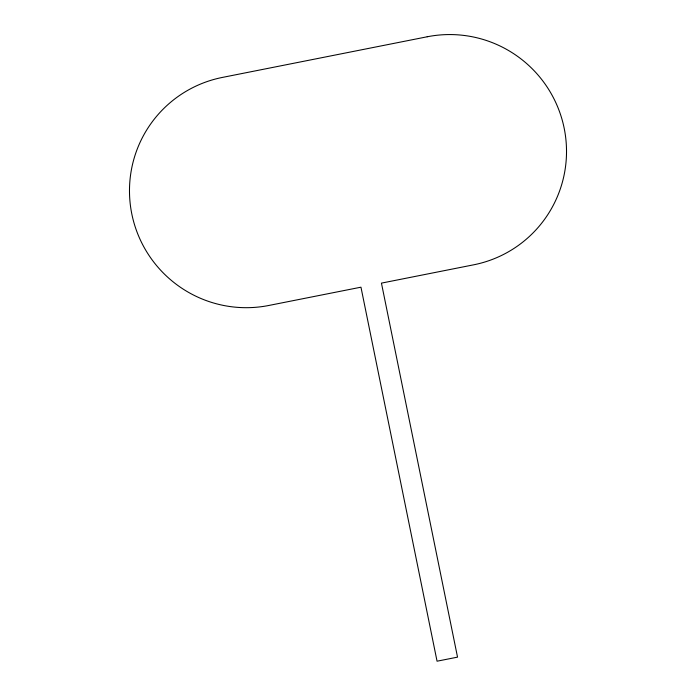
<?xml version="1.0" encoding="UTF-8"?>
<svg xmlns="http://www.w3.org/2000/svg" width="696" height="696" viewBox="0 0 696 696"><rect width="100%" height="100%" fill="white"/><g stroke="black" fill="none" stroke-linecap="round" stroke-linejoin="round"><path stroke-width="1.04" d="M427.205 36.775L222.398 77.421A116.51 115.849 50.3 0 0 131.822 214.029A116.51 115.849 50.3 0 0 268.795 305.474L360.963 287.187L437.053 661.2L457.533 657.137L381.443 283.124L473.602 264.828A116.51 115.849 50.3 0 0 564.178 128.221A116.51 115.849 50.3 0 0 427.205 36.775"/></g></svg>
